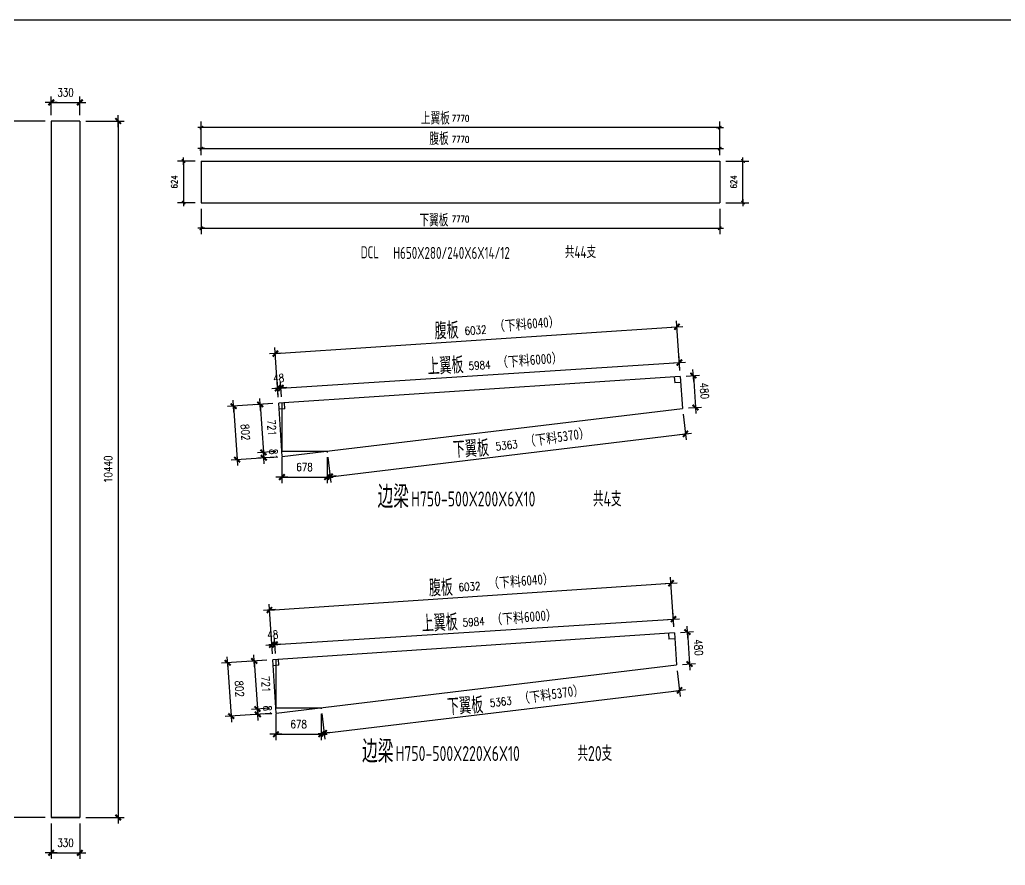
# Model space of a CAD drawing. Header units: millimetres. Extents: x 2451220 to 4527627, y -5186613 to -1639140.
# Drawn here: x 2531087 to 2545857, y -1710586 to -1697911 of the extents above; entities that cross this region are included whole.
import ezdxf
from ezdxf.enums import TextEntityAlignment as Align

# ---------------------------------------------------------------- set-up
doc = ezdxf.new("R2010")
doc.units = ezdxf.units.MM
doc.header["$LTSCALE"] = 1000
doc.header["$PDMODE"] = 34
doc.linetypes.add('CENTER', pattern=[50.8, 31.75, -6.35, 6.35, -6.35])
doc.layers.add('轴线层', color=1, linetype='CENTER', lineweight=15)
doc.styles.add('-宋体', font='', dxfattribs={"width": 0.8})
doc.styles.add('DIM_FONT', font='simplex.shx', dxfattribs={"width": 0.8, "bigfont": 'hztxt.shx'})
doc.styles.get("Standard").update_dxf_attribs({"font": 'txt', "bigfont": 'gbcbig.shx'})
doc.styles.add('TSSD_Label', font='Tssdeng.shx', dxfattribs={"width": 0.7, "bigfont": 'hztxt.shx'})
doc.styles.get('-宋体').set_extended_font_data('SimSun')
doc.dimstyles.new('WGH(1)', dxfattribs={"dimscale": 1.2, "dimtxt": 100, "dimasz": 0.5, "dimexe": 75, "dimexo": 75, "dimgap": 75, "dimtad": 1, "dimdec": 0, "dimzin": 0, "dimdsep": 46, "dimtxsty": 'DIM_FONT', "dimblk1": '_DIMX', "dimblk2": '_DIMX', "dimsah": 1, "dimcen": 0.09, "dimclrd": 3, "dimclre": 3, "dimclrt": 7, "dimadec": 0, "dimazin": 0, "dimtfac": 1, "dimtdec": 0, "dimtix": 1, "dimtmove": 2, "dimatfit": 3, "dimldrblk": '_DIMX', "dimfxl": 1, "dimtolj": 1, "dimtzin": 0, "dimarcsym": 0})

# ---------------------------------------------------------------- blocks, each defined once
blk = doc.blocks.new('_DIMX')
blk.add_line((-150, 0), (150, 0))
at = {"const_width": 50}
blk.add_lwpolyline([(-70, -70), (70, 70)], dxfattribs=at)
blk = doc.blocks.new('*D1145')
at = {"color": 3, "lineweight": -2}
for p, q in [((2531468, -1699430), (2530836, -1699430)), ((2530926, -1699430), (2530926, -1709869)), ((2531468, -1709870), (2530836, -1709870))]:
    blk.add_line(p, q, dxfattribs=at)
at = {"layer": 'Defpoints', "color": 0}
for p in [(2531558, -1699430), (2530926, -1709870), (2531558, -1709870)]:
    blk.add_point(p, dxfattribs=at)
at = {"color": 3, "lineweight": -2, "xscale": 0.6, "yscale": 0.6, "zscale": 0.6}
for p, rotation in [((2530926, -1699430), 90), ((2530926, -1709870), 270)]:
    blk.add_blockref('_DIMX', p, dxfattribs=dict(at, rotation=rotation))
at = {"color": 7, "insert": (2530776, -1704650), "char_height": 120, "attachment_point": 5, "rotation": 90, "style": 'DIM_FONT'}
blk.add_mtext('\\A1;10440', dxfattribs=at)
blk = doc.blocks.new('*D1146')
at = {"color": 3, "lineweight": -2}
for p, q in [((2532078, -1699430), (2532652, -1699430)), ((2532562, -1699430), (2532562, -1709869)), ((2532078, -1709870), (2532652, -1709870))]:
    blk.add_line(p, q, dxfattribs=at)
at = {"layer": 'Defpoints', "color": 0}
for p in [(2531988, -1699430), (2531988, -1709870), (2532562, -1709870)]:
    blk.add_point(p, dxfattribs=at)
at = {"color": 3, "lineweight": -2, "xscale": 0.6, "yscale": 0.6, "zscale": 0.6}
for p, rotation in [((2532562, -1699430), 90), ((2532562, -1709870), 270)]:
    blk.add_blockref('_DIMX', p, dxfattribs=dict(at, rotation=rotation))
at = {"color": 7, "insert": (2532412, -1704650), "char_height": 120, "attachment_point": 5, "rotation": 90, "style": 'DIM_FONT'}
blk.add_mtext('\\A1;10440', dxfattribs=at)
blk = doc.blocks.new('*D1147')
at = {"color": 3, "lineweight": -2}
for p, q in [((2531558, -1709960), (2531558, -1710489)), ((2531988, -1709960), (2531988, -1710489)), ((2531558, -1710399), (2531987, -1710399))]:
    blk.add_line(p, q, dxfattribs=at)
at = {"layer": 'Defpoints', "color": 0}
for p in [(2531558, -1709870), (2531988, -1709870), (2531988, -1710399)]:
    blk.add_point(p, dxfattribs=at)
at = {"color": 3, "lineweight": -2, "xscale": 0.6, "yscale": 0.6, "zscale": 0.6, "rotation": 180}
blk.add_blockref('_DIMX', (2531558, -1710399), dxfattribs=at)
at = {"color": 3, "lineweight": -2, "xscale": 0.6, "yscale": 0.6, "zscale": 0.6}
blk.add_blockref('_DIMX', (2531988, -1710399), dxfattribs=at)
at = {"color": 7, "insert": (2531773, -1710249), "char_height": 120, "attachment_point": 5, "style": 'DIM_FONT'}
blk.add_mtext('\\A1;330', dxfattribs=at)
blk = doc.blocks.new('*D1148')
at = {"color": 3, "lineweight": -2}
for p, q in [((2531558, -1699340), (2531558, -1699061)), ((2531558, -1699151), (2531987, -1699151)), ((2531988, -1699340), (2531988, -1699061))]:
    blk.add_line(p, q, dxfattribs=at)
at = {"layer": 'Defpoints', "color": 0}
for p in [(2531988, -1699151), (2531558, -1699430), (2531988, -1699430)]:
    blk.add_point(p, dxfattribs=at)
at = {"color": 3, "lineweight": -2, "xscale": 0.6, "yscale": 0.6, "zscale": 0.6, "rotation": 180}
blk.add_blockref('_DIMX', (2531558, -1699151), dxfattribs=at)
at = {"color": 3, "lineweight": -2, "xscale": 0.6, "yscale": 0.6, "zscale": 0.6}
blk.add_blockref('_DIMX', (2531988, -1699151), dxfattribs=at)
at = {"color": 7, "insert": (2531773, -1699001), "char_height": 120, "attachment_point": 5, "style": 'DIM_FONT'}
blk.add_mtext('\\A1;330', dxfattribs=at)
blk = doc.blocks.new('*D1149')
at = {"color": 3, "lineweight": -2}
for p, q in [((2533808, -1699940), (2533808, -1699754)), ((2541578, -1699940), (2541578, -1699754)), ((2533808, -1699844), (2541577, -1699844))]:
    blk.add_line(p, q, dxfattribs=at)
at = {"layer": 'Defpoints', "color": 0}
for p in [(2541578, -1699844), (2533808, -1700030), (2541578, -1700030)]:
    blk.add_point(p, dxfattribs=at)
at = {"color": 3, "lineweight": -2, "xscale": 0.36, "yscale": 0.36, "zscale": 0.36, "rotation": 180}
blk.add_blockref('_DIMX', (2533808, -1699844), dxfattribs=at)
at = {"color": 3, "lineweight": -2, "xscale": 0.36, "yscale": 0.36, "zscale": 0.36}
blk.add_blockref('_DIMX', (2541578, -1699844), dxfattribs=at)
at = {"color": 7, "insert": (2537693, -1699706), "char_height": 96, "attachment_point": 5, "style": 'DIM_FONT'}
blk.add_mtext('\\A1;7770', dxfattribs=at)
blk = doc.blocks.new('*D103')
at = {"color": 3, "lineweight": -2}
for p, q in [((2533808, -1700744), (2533808, -1701128)), ((2541578, -1700744), (2541578, -1701128)), ((2533808, -1701038), (2541577, -1701038))]:
    blk.add_line(p, q, dxfattribs=at)
at = {"layer": 'Defpoints', "color": 0}
for p in [(2533808, -1700654), (2541578, -1700654), (2541578, -1701038)]:
    blk.add_point(p, dxfattribs=at)
at = {"color": 3, "lineweight": -2, "xscale": 0.36, "yscale": 0.36, "zscale": 0.36, "rotation": 180}
blk.add_blockref('_DIMX', (2533808, -1701038), dxfattribs=at)
at = {"color": 3, "lineweight": -2, "xscale": 0.36, "yscale": 0.36, "zscale": 0.36}
blk.add_blockref('_DIMX', (2541578, -1701038), dxfattribs=at)
at = {"color": 7, "insert": (2537693, -1700900), "char_height": 96, "attachment_point": 5, "style": 'DIM_FONT'}
blk.add_mtext('\\A1;7770', dxfattribs=at)
blk = doc.blocks.new('*D1150')
at = {"color": 3, "lineweight": -2}
for p, q in [((2533718, -1700030), (2533452, -1700030)), ((2533542, -1700030), (2533542, -1700653)), ((2533718, -1700654), (2533452, -1700654))]:
    blk.add_line(p, q, dxfattribs=at)
at = {"layer": 'Defpoints', "color": 0}
for p in [(2533808, -1700030), (2533542, -1700654), (2533808, -1700654)]:
    blk.add_point(p, dxfattribs=at)
at = {"color": 3, "lineweight": -2, "xscale": 0.36, "yscale": 0.36, "zscale": 0.36}
for p, rotation in [((2533542, -1700030), 90), ((2533542, -1700654), 270)]:
    blk.add_blockref('_DIMX', p, dxfattribs=dict(at, rotation=rotation))
at = {"color": 7, "insert": (2533404, -1700342), "char_height": 96, "attachment_point": 5, "rotation": 90, "style": 'DIM_FONT'}
blk.add_mtext('\\A1;624', dxfattribs=at)
blk = doc.blocks.new('*D1151')
at = {"color": 3, "lineweight": -2}
for p, q in [((2541668, -1700030), (2542015, -1700030)), ((2541925, -1700653), (2541925, -1700030)), ((2541668, -1700654), (2542015, -1700654))]:
    blk.add_line(p, q, dxfattribs=at)
at = {"layer": 'Defpoints', "color": 0}
for p in [(2541578, -1700030), (2541925, -1700030), (2541578, -1700654)]:
    blk.add_point(p, dxfattribs=at)
at = {"color": 3, "lineweight": -2, "xscale": 0.36, "yscale": 0.36, "zscale": 0.36}
for p, rotation in [((2541925, -1700030), 90), ((2541925, -1700654), 270)]:
    blk.add_blockref('_DIMX', p, dxfattribs=dict(at, rotation=rotation))
at = {"color": 7, "insert": (2541787, -1700342), "char_height": 96, "attachment_point": 5, "rotation": 90, "style": 'DIM_FONT'}
blk.add_mtext('\\A1;624', dxfattribs=at)
blk = doc.blocks.new('*D1152')
at = {"color": 3, "lineweight": -2}
for p, q in [((2533808, -1699940), (2533808, -1699438)), ((2541578, -1699940), (2541578, -1699438)), ((2541577, -1699528), (2533808, -1699528))]:
    blk.add_line(p, q, dxfattribs=at)
at = {"layer": 'Defpoints', "color": 0}
for p in [(2533808, -1699528), (2533808, -1700030), (2541578, -1700030)]:
    blk.add_point(p, dxfattribs=at)
at = {"color": 3, "lineweight": -2, "xscale": 0.36, "yscale": 0.36, "zscale": 0.36, "rotation": 180}
blk.add_blockref('_DIMX', (2533808, -1699528), dxfattribs=at)
at = {"color": 3, "lineweight": -2, "xscale": 0.36, "yscale": 0.36, "zscale": 0.36}
blk.add_blockref('_DIMX', (2541578, -1699528), dxfattribs=at)
at = {"color": 7, "insert": (2537693, -1699390), "char_height": 96, "attachment_point": 5, "style": 'DIM_FONT'}
blk.add_mtext('\\A1;7770', dxfattribs=at)
blk = doc.blocks.new('*D1153')
at = {"color": 3, "lineweight": -2}
for p, q in [((2541076, -1703252), (2541272, -1703239)), ((2541182, -1703245), (2541214, -1703723)), ((2541108, -1703731), (2541304, -1703718))]:
    blk.add_line(p, q, dxfattribs=at)
at = {"layer": 'Defpoints', "color": 0}
for p in [(2540986, -1703258), (2541018, -1703737), (2541214, -1703724)]:
    blk.add_point(p, dxfattribs=at)
at = {"color": 3, "lineweight": -2, "xscale": 0.6, "yscale": 0.6, "zscale": 0.6}
for p, rotation in [((2541182, -1703245), 93.81407483427924), ((2541214, -1703724), 273.8140748342792)]:
    blk.add_blockref('_DIMX', p, dxfattribs=dict(at, rotation=rotation))
at = {"color": 7, "insert": (2541347, -1703474), "char_height": 120, "attachment_point": 5, "rotation": 273.8141, "style": 'DIM_FONT'}
blk.add_mtext('\\A1;480', dxfattribs=at)
blk = doc.blocks.new('*D1154')
at = {"color": 3, "lineweight": -2}
for p, q in [((2541029, -1703826), (2541075, -1704208)), ((2535740, -1704761), (2541064, -1704119)), ((2535705, -1704468), (2535751, -1704850))]:
    blk.add_line(p, q, dxfattribs=at)
at = {"layer": 'Defpoints', "color": 0}
for p in [(2541018, -1703737), (2541064, -1704119), (2535694, -1704379)]:
    blk.add_point(p, dxfattribs=at)
at = {"color": 3, "lineweight": -2, "xscale": 0.6, "yscale": 0.6, "zscale": 0.6}
for p, rotation in [((2541064, -1704119), 6.874023830458103), ((2535740, -1704761), 186.8740238304581)]:
    blk.add_blockref('_DIMX', p, dxfattribs=dict(at, rotation=rotation))
at = {"color": 7, "insert": (2538384, -1704291), "char_height": 120, "attachment_point": 5, "rotation": 6.874, "style": 'DIM_FONT'}
blk.add_mtext('\\A1;5363', dxfattribs=at)
blk = doc.blocks.new('*D1155')
at = {"color": 3, "lineweight": -2}
for p, q in [((2534962, -1703569), (2534948, -1703345)), ((2534953, -1703435), (2534952, -1703435)), ((2534953, -1703435), (2535001, -1703432)), ((2535010, -1703566), (2534996, -1703342)), ((2535002, -1703432), (2535003, -1703432))]:
    blk.add_line(p, q, dxfattribs=at)
at = {"layer": 'Defpoints', "color": 0}
for p in [(2535001, -1703432), (2534968, -1703659), (2535016, -1703656)]:
    blk.add_point(p, dxfattribs=at)
at = {"color": 3, "lineweight": -2, "xscale": 0.6, "yscale": 0.6, "zscale": 0.6}
for p, rotation in [((2534953, -1703435), 3.655502711790959), ((2535001, -1703432), 183.655502711791)]:
    blk.add_blockref('_DIMX', p, dxfattribs=dict(at, rotation=rotation))
at = {"color": 7, "insert": (2534968, -1703284), "char_height": 120, "attachment_point": 5, "rotation": 3.6555, "style": 'DIM_FONT'}
blk.add_mtext('\\A1;48', dxfattribs=at)
blk = doc.blocks.new('*D1156')
at = {"color": 3, "lineweight": -2}
for p, q in [((2540981, -1703168), (2540967, -1702961)), ((2535002, -1703432), (2540973, -1703051)), ((2535010, -1703566), (2534996, -1703342))]:
    blk.add_line(p, q, dxfattribs=at)
at = {"layer": 'Defpoints', "color": 0}
for p in [(2540973, -1703050), (2540986, -1703258), (2535016, -1703656)]:
    blk.add_point(p, dxfattribs=at)
at = {"color": 3, "lineweight": -2, "xscale": 0.6, "yscale": 0.6, "zscale": 0.6}
for p, rotation in [((2540973, -1703050), 3.65550272074046), ((2535001, -1703432), 183.6555027207405)]:
    blk.add_blockref('_DIMX', p, dxfattribs=dict(at, rotation=rotation))
at = {"color": 7, "insert": (2537978, -1703092), "char_height": 120, "attachment_point": 5, "rotation": 3.6555, "style": 'DIM_FONT'}
blk.add_mtext('\\A1;5984', dxfattribs=at)
blk = doc.blocks.new('*D1157')
at = {"color": 3, "lineweight": -2}
for p, q in [((2534919, -1702916), (2540936, -1702514)), ((2540980, -1703168), (2540931, -1702425)), ((2534962, -1703569), (2534912, -1702826))]:
    blk.add_line(p, q, dxfattribs=at)
at = {"layer": 'Defpoints', "color": 0}
for p in [(2540937, -1702514), (2540986, -1703258), (2534968, -1703659)]:
    blk.add_point(p, dxfattribs=at)
at = {"color": 3, "lineweight": -2, "xscale": 0.6, "yscale": 0.6, "zscale": 0.6}
for p, rotation in [((2540937, -1702514), 3.814074834278291), ((2534918, -1702916), 183.8140748342783)]:
    blk.add_blockref('_DIMX', p, dxfattribs=dict(at, rotation=rotation))
at = {"color": 7, "insert": (2537918, -1702565), "char_height": 120, "attachment_point": 5, "rotation": 3.8141, "style": 'DIM_FONT'}
blk.add_mtext('\\A1;6032', dxfattribs=at)
blk = doc.blocks.new('*D1158')
at = {"color": 3, "lineweight": -2}
for p, q in [((2534878, -1703665), (2534202, -1703710)), ((2534292, -1703705), (2534345, -1704504)), ((2534931, -1704466), (2534256, -1704511))]:
    blk.add_line(p, q, dxfattribs=at)
at = {"layer": 'Defpoints', "color": 0}
for p in [(2534968, -1703659), (2535021, -1704460), (2534345, -1704505)]:
    blk.add_point(p, dxfattribs=at)
at = {"color": 3, "lineweight": -2, "xscale": 0.6, "yscale": 0.6, "zscale": 0.6}
for p, rotation in [((2534292, -1703704), 93.81407483434121), ((2534345, -1704505), 273.8140748343412)]:
    blk.add_blockref('_DIMX', p, dxfattribs=dict(at, rotation=rotation))
at = {"color": 7, "insert": (2534468, -1704095), "char_height": 120, "attachment_point": 5, "rotation": 273.8141, "style": 'DIM_FONT'}
blk.add_mtext('\\A1;802', dxfattribs=at)
blk = doc.blocks.new('*D1159')
at = {"color": 3, "lineweight": -2}
for p, q in [((2534878, -1703665), (2534601, -1703684)), ((2534691, -1703678), (2534738, -1704397)), ((2534926, -1704385), (2534649, -1704403))]:
    blk.add_line(p, q, dxfattribs=at)
at = {"layer": 'Defpoints', "color": 0}
for p in [(2534968, -1703659), (2534739, -1704397), (2535016, -1704379)]:
    blk.add_point(p, dxfattribs=at)
at = {"color": 3, "lineweight": -2, "xscale": 0.6, "yscale": 0.6, "zscale": 0.6}
for p, rotation in [((2534691, -1703678), 93.81407483434081), ((2534739, -1704397), 273.8140748343408)]:
    blk.add_blockref('_DIMX', p, dxfattribs=dict(at, rotation=rotation))
at = {"color": 7, "insert": (2534864, -1704027), "char_height": 120, "attachment_point": 5, "rotation": 273.8141, "style": 'DIM_FONT'}
blk.add_mtext('\\A1;721', dxfattribs=at)
blk = doc.blocks.new('*D1160')
at = {"color": 3, "lineweight": -2}
for p, q in [((2534926, -1704385), (2534649, -1704403)), ((2534931, -1704466), (2534654, -1704484)), ((2534738, -1704397), (2534738, -1704396)), ((2534739, -1704397), (2534744, -1704478)), ((2534744, -1704479), (2534744, -1704479))]:
    blk.add_line(p, q, dxfattribs=at)
at = {"layer": 'Defpoints', "color": 0}
for p in [(2534744, -1704478), (2535016, -1704379), (2535021, -1704460)]:
    blk.add_point(p, dxfattribs=at)
at = {"color": 3, "lineweight": -2, "xscale": 0.6, "yscale": 0.6, "zscale": 0.6}
for p, rotation in [((2534739, -1704397), 273.8140748245292), ((2534744, -1704478), 93.81407482452924)]:
    blk.add_blockref('_DIMX', p, dxfattribs=dict(at, rotation=rotation))
at = {"color": 7, "insert": (2534891, -1704428), "char_height": 120, "attachment_point": 5, "rotation": 273.8141, "style": 'DIM_FONT'}
blk.add_mtext('\\A1;81', dxfattribs=at)
blk = doc.blocks.new('*D1161')
at = {"color": 3, "lineweight": -2}
for p, q in [((2535016, -1704469), (2535016, -1704856)), ((2535694, -1704469), (2535694, -1704856)), ((2535016, -1704766), (2535693, -1704766))]:
    blk.add_line(p, q, dxfattribs=at)
at = {"layer": 'Defpoints', "color": 0}
for p in [(2535016, -1704379), (2535694, -1704379), (2535694, -1704766)]:
    blk.add_point(p, dxfattribs=at)
at = {"color": 3, "lineweight": -2, "xscale": 0.6, "yscale": 0.6, "zscale": 0.6, "rotation": 180}
blk.add_blockref('_DIMX', (2535016, -1704766), dxfattribs=at)
at = {"color": 3, "lineweight": -2, "xscale": 0.6, "yscale": 0.6, "zscale": 0.6}
blk.add_blockref('_DIMX', (2535694, -1704766), dxfattribs=at)
at = {"color": 7, "insert": (2535355, -1704616), "char_height": 120, "attachment_point": 5, "style": 'DIM_FONT'}
blk.add_mtext('\\A1;678', dxfattribs=at)
blk = doc.blocks.new('*D1162')
at = {"color": 3, "lineweight": -2}
for p, q in [((2540987, -1707097), (2541182, -1707084)), ((2541093, -1707091), (2541124, -1707569)), ((2541019, -1707576), (2541214, -1707563))]:
    blk.add_line(p, q, dxfattribs=at)
at = {"layer": 'Defpoints', "color": 0}
for p in [(2540897, -1707103), (2540929, -1707582), (2541125, -1707569)]:
    blk.add_point(p, dxfattribs=at)
at = {"color": 3, "lineweight": -2, "xscale": 0.6, "yscale": 0.6, "zscale": 0.6}
for p, rotation in [((2541093, -1707090), 93.81407483427924), ((2541125, -1707569), 273.8140748342792)]:
    blk.add_blockref('_DIMX', p, dxfattribs=dict(at, rotation=rotation))
at = {"color": 7, "insert": (2541258, -1707320), "char_height": 120, "attachment_point": 5, "rotation": 273.8141, "style": 'DIM_FONT'}
blk.add_mtext('\\A1;480', dxfattribs=at)
blk = doc.blocks.new('*D1163')
at = {"color": 3, "lineweight": -2}
for p, q in [((2540940, -1707672), (2540986, -1708054)), ((2535651, -1708606), (2540975, -1707964)), ((2535615, -1708313), (2535661, -1708696))]:
    blk.add_line(p, q, dxfattribs=at)
at = {"layer": 'Defpoints', "color": 0}
for p in [(2540929, -1707582), (2540975, -1707964), (2535605, -1708224)]:
    blk.add_point(p, dxfattribs=at)
at = {"color": 3, "lineweight": -2, "xscale": 0.6, "yscale": 0.6, "zscale": 0.6}
for p, rotation in [((2540975, -1707964), 6.874023830458103), ((2535651, -1708606), 186.8740238304581)]:
    blk.add_blockref('_DIMX', p, dxfattribs=dict(at, rotation=rotation))
at = {"color": 7, "insert": (2538295, -1708136), "char_height": 120, "attachment_point": 5, "rotation": 6.874, "style": 'DIM_FONT'}
blk.add_mtext('\\A1;5363', dxfattribs=at)
blk = doc.blocks.new('*D1164')
at = {"color": 3, "lineweight": -2}
for p, q in [((2534873, -1707415), (2534859, -1707191)), ((2534864, -1707280), (2534863, -1707280)), ((2534864, -1707280), (2534912, -1707277)), ((2534921, -1707412), (2534906, -1707188)), ((2534913, -1707277), (2534913, -1707277))]:
    blk.add_line(p, q, dxfattribs=at)
at = {"layer": 'Defpoints', "color": 0}
for p in [(2534912, -1707277), (2534879, -1707505), (2534927, -1707501)]:
    blk.add_point(p, dxfattribs=at)
at = {"color": 3, "lineweight": -2, "xscale": 0.6, "yscale": 0.6, "zscale": 0.6}
for p, rotation in [((2534864, -1707280), 3.655502711790959), ((2534912, -1707277), 183.655502711791)]:
    blk.add_blockref('_DIMX', p, dxfattribs=dict(at, rotation=rotation))
at = {"color": 7, "insert": (2534879, -1707129), "char_height": 120, "attachment_point": 5, "rotation": 3.6555, "style": 'DIM_FONT'}
blk.add_mtext('\\A1;48', dxfattribs=at)
blk = doc.blocks.new('*D1165')
at = {"color": 3, "lineweight": -2}
for p, q in [((2540892, -1707013), (2540878, -1706806)), ((2534913, -1707277), (2540883, -1706896)), ((2534921, -1707412), (2534906, -1707188))]:
    blk.add_line(p, q, dxfattribs=at)
at = {"layer": 'Defpoints', "color": 0}
for p in [(2540884, -1706896), (2540897, -1707103), (2534927, -1707501)]:
    blk.add_point(p, dxfattribs=at)
at = {"color": 3, "lineweight": -2, "xscale": 0.6, "yscale": 0.6, "zscale": 0.6}
for p, rotation in [((2540884, -1706896), 3.65550272074046), ((2534912, -1707277), 183.6555027207405)]:
    blk.add_blockref('_DIMX', p, dxfattribs=dict(at, rotation=rotation))
at = {"color": 7, "insert": (2537889, -1706937), "char_height": 120, "attachment_point": 5, "rotation": 3.6555, "style": 'DIM_FONT'}
blk.add_mtext('\\A1;5984', dxfattribs=at)
blk = doc.blocks.new('*D1166')
at = {"color": 3, "lineweight": -2}
for p, q in [((2534830, -1706760), (2540847, -1706359)), ((2540891, -1707013), (2540842, -1706269)), ((2534873, -1707415), (2534823, -1706670))]:
    blk.add_line(p, q, dxfattribs=at)
at = {"layer": 'Defpoints', "color": 0}
for p in [(2540848, -1706358), (2540897, -1707103), (2534879, -1707505)]:
    blk.add_point(p, dxfattribs=at)
at = {"color": 3, "lineweight": -2, "xscale": 0.6, "yscale": 0.6, "zscale": 0.6}
for p, rotation in [((2540848, -1706358), 3.814074834278291), ((2534829, -1706760), 183.8140748342783)]:
    blk.add_blockref('_DIMX', p, dxfattribs=dict(at, rotation=rotation))
at = {"color": 7, "insert": (2537828, -1706409), "char_height": 120, "attachment_point": 5, "rotation": 3.8141, "style": 'DIM_FONT'}
blk.add_mtext('\\A1;6032', dxfattribs=at)
blk = doc.blocks.new('*D1167')
at = {"color": 3, "lineweight": -2}
for p, q in [((2534789, -1707510), (2534113, -1707556)), ((2534203, -1707550), (2534256, -1708350)), ((2534842, -1708311), (2534166, -1708356))]:
    blk.add_line(p, q, dxfattribs=at)
at = {"layer": 'Defpoints', "color": 0}
for p in [(2534879, -1707505), (2534932, -1708305), (2534256, -1708350)]:
    blk.add_point(p, dxfattribs=at)
at = {"color": 3, "lineweight": -2, "xscale": 0.6, "yscale": 0.6, "zscale": 0.6}
for p, rotation in [((2534203, -1707550), 93.81407483434121), ((2534256, -1708350), 273.8140748343412)]:
    blk.add_blockref('_DIMX', p, dxfattribs=dict(at, rotation=rotation))
at = {"color": 7, "insert": (2534379, -1707940), "char_height": 120, "attachment_point": 5, "rotation": 273.8141, "style": 'DIM_FONT'}
blk.add_mtext('\\A1;802', dxfattribs=at)
blk = doc.blocks.new('*D1168')
at = {"color": 3, "lineweight": -2}
for p, q in [((2534789, -1707510), (2534512, -1707529)), ((2534601, -1707524), (2534649, -1708242)), ((2534837, -1708230), (2534560, -1708249))]:
    blk.add_line(p, q, dxfattribs=at)
at = {"layer": 'Defpoints', "color": 0}
for p in [(2534879, -1707505), (2534649, -1708243), (2534927, -1708224)]:
    blk.add_point(p, dxfattribs=at)
at = {"color": 3, "lineweight": -2, "xscale": 0.6, "yscale": 0.6, "zscale": 0.6}
for p, rotation in [((2534601, -1707523), 93.81407483434081), ((2534649, -1708243), 273.8140748343408)]:
    blk.add_blockref('_DIMX', p, dxfattribs=dict(at, rotation=rotation))
at = {"color": 7, "insert": (2534775, -1707873), "char_height": 120, "attachment_point": 5, "rotation": 273.8141, "style": 'DIM_FONT'}
blk.add_mtext('\\A1;721', dxfattribs=at)
blk = doc.blocks.new('*D1169')
at = {"color": 3, "lineweight": -2}
for p, q in [((2534927, -1708314), (2534927, -1708712)), ((2535605, -1708314), (2535605, -1708712)), ((2534927, -1708622), (2535604, -1708622))]:
    blk.add_line(p, q, dxfattribs=at)
at = {"layer": 'Defpoints', "color": 0}
for p in [(2534927, -1708224), (2535605, -1708224), (2535605, -1708622)]:
    blk.add_point(p, dxfattribs=at)
at = {"color": 3, "lineweight": -2, "xscale": 0.6, "yscale": 0.6, "zscale": 0.6, "rotation": 180}
blk.add_blockref('_DIMX', (2534927, -1708622), dxfattribs=at)
at = {"color": 3, "lineweight": -2, "xscale": 0.6, "yscale": 0.6, "zscale": 0.6}
blk.add_blockref('_DIMX', (2535605, -1708622), dxfattribs=at)
at = {"color": 7, "insert": (2535266, -1708472), "char_height": 120, "attachment_point": 5, "style": 'DIM_FONT'}
blk.add_mtext('\\A1;678', dxfattribs=at)
blk = doc.blocks.new('*D1170')
at = {"color": 3, "lineweight": -2}
for p, q in [((2534837, -1708230), (2534560, -1708249)), ((2534842, -1708311), (2534565, -1708330)), ((2534649, -1708242), (2534649, -1708241)), ((2534649, -1708243), (2534655, -1708324)), ((2534655, -1708324), (2534655, -1708325))]:
    blk.add_line(p, q, dxfattribs=at)
at = {"layer": 'Defpoints', "color": 0}
for p in [(2534655, -1708324), (2534927, -1708224), (2534932, -1708305)]:
    blk.add_point(p, dxfattribs=at)
at = {"color": 3, "lineweight": -2, "xscale": 0.6, "yscale": 0.6, "zscale": 0.6}
for p, rotation in [((2534649, -1708243), 273.8140748343122), ((2534655, -1708324), 93.81407483431217)]:
    blk.add_blockref('_DIMX', p, dxfattribs=dict(at, rotation=rotation))
at = {"color": 7, "insert": (2534802, -1708273), "char_height": 120, "attachment_point": 5, "rotation": 273.8141, "style": 'DIM_FONT'}
blk.add_mtext('\\A1;81', dxfattribs=at)

msp = doc.modelspace()

# ---------------------------------------------------------------- linework, layer by layer
for p, q in [((2531557.6, -1699429.6), (2531557.6, -1709869.6)), ((2531987.6, -1699429.6), (2531557.6, -1699429.6)), ((2531987.6, -1699429.6), (2531557.6, -1699429.6)), ((2531987.6, -1699429.6), (2531557.6, -1699429.6)), ((2531987.6, -1699429.6), (2531987.6, -1709869.6)), ((2533807.8, -1700029.8), (2541577.8, -1700029.8)), ((2533807.8, -1700029.8), (2533807.8, -1700653.8)), ((2541577.8, -1700029.8), (2541577.8, -1700653.8)), ((2541577.8, -1700029.8), (2541577.8, -1700653.8)), ((2541577.8, -1700029.8), (2541577.8, -1700653.8)), ((2541577.8, -1700029.8), (2541577.8, -1700653.8)), ((2541577.8, -1700029.8), (2541577.8, -1700653.8)), ((2533807.8, -1700653.8), (2541577.8, -1700653.8)), ((2533807.8, -1700653.8), (2541577.8, -1700653.8)), ((2540986.4, -1703257.9), (2534967.8, -1703659.2)), ((2540896.6, -1703263.9), (2540902.6, -1703353.7)), ((2540986.4, -1703257.9), (2541018.4, -1703736.8)), ((2540992.4, -1703347.7), (2540902.6, -1703353.7)), ((2535021.1, -1704459.8), (2534967.8, -1703659.2)), ((2535061.6, -1703743.1), (2534973.8, -1703749)), ((2535015.7, -1703656.1), (2535015.7, -1704378.7)), ((2535021.1, -1704459.8), (2541018.4, -1703736.8)), ((2535061.6, -1703743.1), (2535055.6, -1703653.3)), ((2540897.3, -1707103.3), (2534878.6, -1707504.5)), ((2540807.5, -1707109.2), (2540813.4, -1707199)), ((2540897.3, -1707103.3), (2540929.2, -1707582.2)), ((2540903.2, -1707193.1), (2540813.4, -1707199)), ((2534932, -1708305.2), (2534878.6, -1707504.5)), ((2534926.5, -1707501.4), (2534926.5, -1708224.1)), ((2534932, -1708305.2), (2540929.2, -1707582.2)), ((2534972.4, -1707588.4), (2534966.4, -1707498.6)), ((2534972.4, -1707588.4), (2534884.6, -1707594.3)), ((2531557.6, -1709869.6), (2531987.6, -1709869.6)), ((2531987.6, -1709869.6), (2531557.6, -1709869.6))]:
    msp.add_line(p, q)
at = {"color": 2}
for p, q in [((2535015.7, -1704378.7), (2535693.7, -1704378.7)), ((2535693.7, -1704378.7), (2535693.7, -1704396.7)), ((2534926.5, -1708224.1), (2535604.5, -1708224.1)), ((2535604.5, -1708224.1), (2535604.5, -1708242.1))]:
    msp.add_line(p, q, dxfattribs=at)
msp.add_lwpolyline([(2515890.7, -1697911.1), (2546634.5, -1697911.1), (2546634.5, -1719654.6), (2515890.7, -1719654.6)], close=True)

# ---------------------------------------------------------------- texts
at = {"style": 'TSSD_Label', "width": 0.7}
for s, height, p in [('上翼板', 187.2, (2537315.5, -1699388.8)), ('腹板', 187.2, (2537370.9, -1699694.7)), ('下翼板', 187.2, (2537294.5, -1700916.9)), ('DCL', 180, (2536334.2, -1701397.1))]:
    msp.add_text(s, height=height, dxfattribs=at).set_placement(p, align=Align.MIDDLE_CENTER)
msp.add_text('H650X280/240X6X14/12', height=180, dxfattribs=at).set_placement((2536683, -1701497.1))
at = {"color": 0, "style": 'TSSD_Label', "width": 0.7}
for s, height, p in [('边梁', 336.52, (2536449.1, -1705231)), ('H750-500X200X6X10', 224.347, (2536953.1, -1705207.1)), ('共4支', 224.35, (2539678, -1705206.7)), ('边梁', 336.52, (2536216.8, -1709047.1)), ('H750-500X220X6X10', 224.347, (2536720.8, -1709023.1)), ('共20支', 224.35, (2539445.7, -1709022.7))]:
    msp.add_text(s, height=height, dxfattribs=at).set_placement(p)
at = {"insert": (2539255.2, -1701304.3), "char_height": 180, "width": 1039.358, "attachment_point": 1, "style": 'TSSD_Label'}
msp.add_mtext('共44支', dxfattribs=at)
at = {"layer": '轴线层', "color": 0, "linetype": 'ByBlock', "char_height": 151.2, "attachment_point": 1, "style": '-宋体'}
for s, insert, rotation in [('（下料6040）', (2538185.5, -1702433.3), 4.49828), ('（下料6000）', (2538231.7, -1702975.7), 4.49828), ('（下料5370）', (2538639.7, -1704162.4), 8.03418), ('（下料6040）', (2538098.9, -1706286.8), 4.49828), ('（下料6000）', (2538145, -1706829.2), 4.49828), ('（下料5370）', (2538553, -1708015.9), 8.03418)]:
    msp.add_mtext_dynamic_manual_height_columns(s, width=1506.743, gutter_width=12.5, heights=[336], dxfattribs=dict(at, insert=insert, rotation=rotation)).dxf.set("width", 1205.394)
at = {"layer": '轴线层', "color": 0, "linetype": 'ByBlock', "char_height": 250, "attachment_point": 1}
for s, insert, rotation in [('腹板', (2537300.4, -1702452.5), 1.92864), ('上翼板', (2537191.4, -1702988.6), 3.10577), ('下翼板', (2537572.2, -1704233.2), 3.24283), ('腹板', (2537213.7, -1706305.9), 1.92864), ('上翼板', (2537104.7, -1706842.1), 3.10577), ('下翼板', (2537485.6, -1708086.7), 3.24283)]:
    msp.add_mtext_dynamic_manual_height_columns(s, width=1506.743, gutter_width=12.5, heights=[336], dxfattribs=dict(at, insert=insert, rotation=rotation))

# ---------------------------------------------------------------- dimensions: what is measured, and where the dimension line sits
for base, p1, p2, picture, middle in [((2531987.6, -1699150.6), (2531557.6, -1699429.6), (2531987.6, -1699429.6), '*D1148', (2531772.6, -1699000.6)), ((2531987.6, -1710398.8), (2531557.6, -1709869.6), (2531987.6, -1709869.6), '*D1147', (2531772.6, -1710248.8))]:
    dim = msp.add_linear_dim(base=base, p1=p1, p2=p2, text='330', dimstyle='WGH(1)')
    dim.commit()
    dim.dimension.update_dxf_attribs({"geometry": picture, "text_midpoint": middle})
for base, p1, p2, angle, picture, middle in [((2530925.5, -1709869.6), (2531557.6, -1699429.6), (2531557.6, -1709869.6), 90, '*D1145', (2530775.5, -1704649.6)), ((2532562.1, -1709869.6), (2531987.6, -1699429.6), (2531987.6, -1709869.6), 90, '*D1146', (2532412.1, -1704649.6)), ((2540973.2, -1703050.5), (2535015.7, -1703656.1), (2540986.4, -1703257.9), 183.6555, '*D1156', (2537977.7, -1703091.6)), ((2534743.9, -1704478.3), (2535015.7, -1704378.7), (2535021.1, -1704459.8), 93.81407, '*D1160', (2534890.9, -1704427.8)), ((2540884, -1706895.8), (2534926.5, -1707501.4), (2540897.3, -1707103.3), 183.6555, '*D1165', (2537888.6, -1706936.9))]:
    dim = msp.add_linear_dim(base=base, p1=p1, p2=p2, angle=angle, dimstyle='WGH(1)')
    dim.commit()
    dim.dimension.update_dxf_attribs({"geometry": picture, "text_midpoint": middle})
for base, p1, p2, picture, middle in [((2533807.8, -1699528.3), (2541577.8, -1700029.8), (2533807.8, -1700029.8), '*D1152', (2537692.8, -1699390.3)), ((2541577.8, -1699843.6), (2533807.8, -1700029.8), (2541577.8, -1700029.8), '*D1149', (2537692.8, -1699705.6)), ((2541577.8, -1701038.1), (2533807.8, -1700653.8), (2541577.8, -1700653.8), '*D103', (2537692.8, -1700900.1))]:
    dim = msp.add_linear_dim(base=base, p1=p1, p2=p2, dimstyle='WGH(1)', override={"dimtxt": 80, "dimasz": 0.3})
    dim.commit()
    dim.dimension.update_dxf_attribs({"geometry": picture, "text_midpoint": middle})
for base, p1, p2, picture, middle in [((2533542.4, -1700653.8), (2533807.8, -1700029.8), (2533807.8, -1700653.8), '*D1150', (2533404.4, -1700341.8)), ((2541924.7, -1700029.8), (2541577.8, -1700653.8), (2541577.8, -1700029.8), '*D1151', (2541786.7, -1700341.8))]:
    dim = msp.add_linear_dim(base=base, p1=p1, p2=p2, angle=90, dimstyle='WGH(1)', override={"dimtxt": 80, "dimasz": 0.3})
    dim.commit()
    dim.dimension.update_dxf_attribs({"geometry": picture, "text_midpoint": middle})
for p1, p2, distance, picture, middle in [((2534967.8, -1703659.2), (2540986.4, -1703257.9), 745.2, '*D1157', (2537917.6, -1702565.3)), ((2540986.4, -1703257.9), (2541018.4, -1703736.8), 195.8, '*D1153', (2541347.4, -1703474.4)), ((2534967.8, -1703659.2), (2535015.7, -1703656.1), 224.5, '*D1155', (2534967.9, -1703283.8)), ((2534967.8, -1703659.2), (2535015.7, -1704378.7), -277.8, '*D1159', (2534864.2, -1704027.4)), ((2534967.8, -1703659.2), (2535021.1, -1704459.8), -677.3, '*D1158', (2534468.3, -1704094.6)), ((2535693.7, -1704378.7), (2541018.4, -1703736.8), -384.8, '*D1154', (2538384.2, -1704290.9)), ((2534878.6, -1707504.5), (2540897.3, -1707103.3), 746.4, '*D1166', (2537828.3, -1706409.4)), ((2534878.6, -1707504.5), (2534926.5, -1707501.4), 224.5, '*D1164', (2534878.7, -1707129.2)), ((2540897.3, -1707103.3), (2540929.2, -1707582.2), 195.8, '*D1162', (2541258.2, -1707319.7)), ((2534878.6, -1707504.5), (2534926.5, -1708224.1), -277.8, '*D1168', (2534775, -1707872.8)), ((2534878.6, -1707504.5), (2534932, -1708305.2), -677.3, '*D1167', (2534379.1, -1707939.9)), ((2535604.5, -1708224.1), (2540929.2, -1707582.2), -384.8, '*D1163', (2538295, -1708136.3)), ((2534926.5, -1708224.1), (2534932, -1708305.2), -277.8, '*D1170', (2534801.7, -1708273.1))]:
    dim = msp.add_aligned_dim(p1=p1, p2=p2, distance=distance, dimstyle='WGH(1)')
    dim.commit()
    dim.dimension.update_dxf_attribs({"geometry": picture, "text_midpoint": middle})
for base, p1, p2, picture, middle in [((2535693.7, -1704766.4), (2535015.7, -1704378.7), (2535693.7, -1704378.7), '*D1161', (2535354.7, -1704616.4)), ((2535604.5, -1708622.2), (2534926.5, -1708224.1), (2535604.5, -1708224.1), '*D1169', (2535265.5, -1708472.2))]:
    dim = msp.add_linear_dim(base=base, p1=p1, p2=p2, dimstyle='WGH(1)')
    dim.commit()
    dim.dimension.update_dxf_attribs({"geometry": picture, "text_midpoint": middle})

doc.saveas('drawing.dxf')
